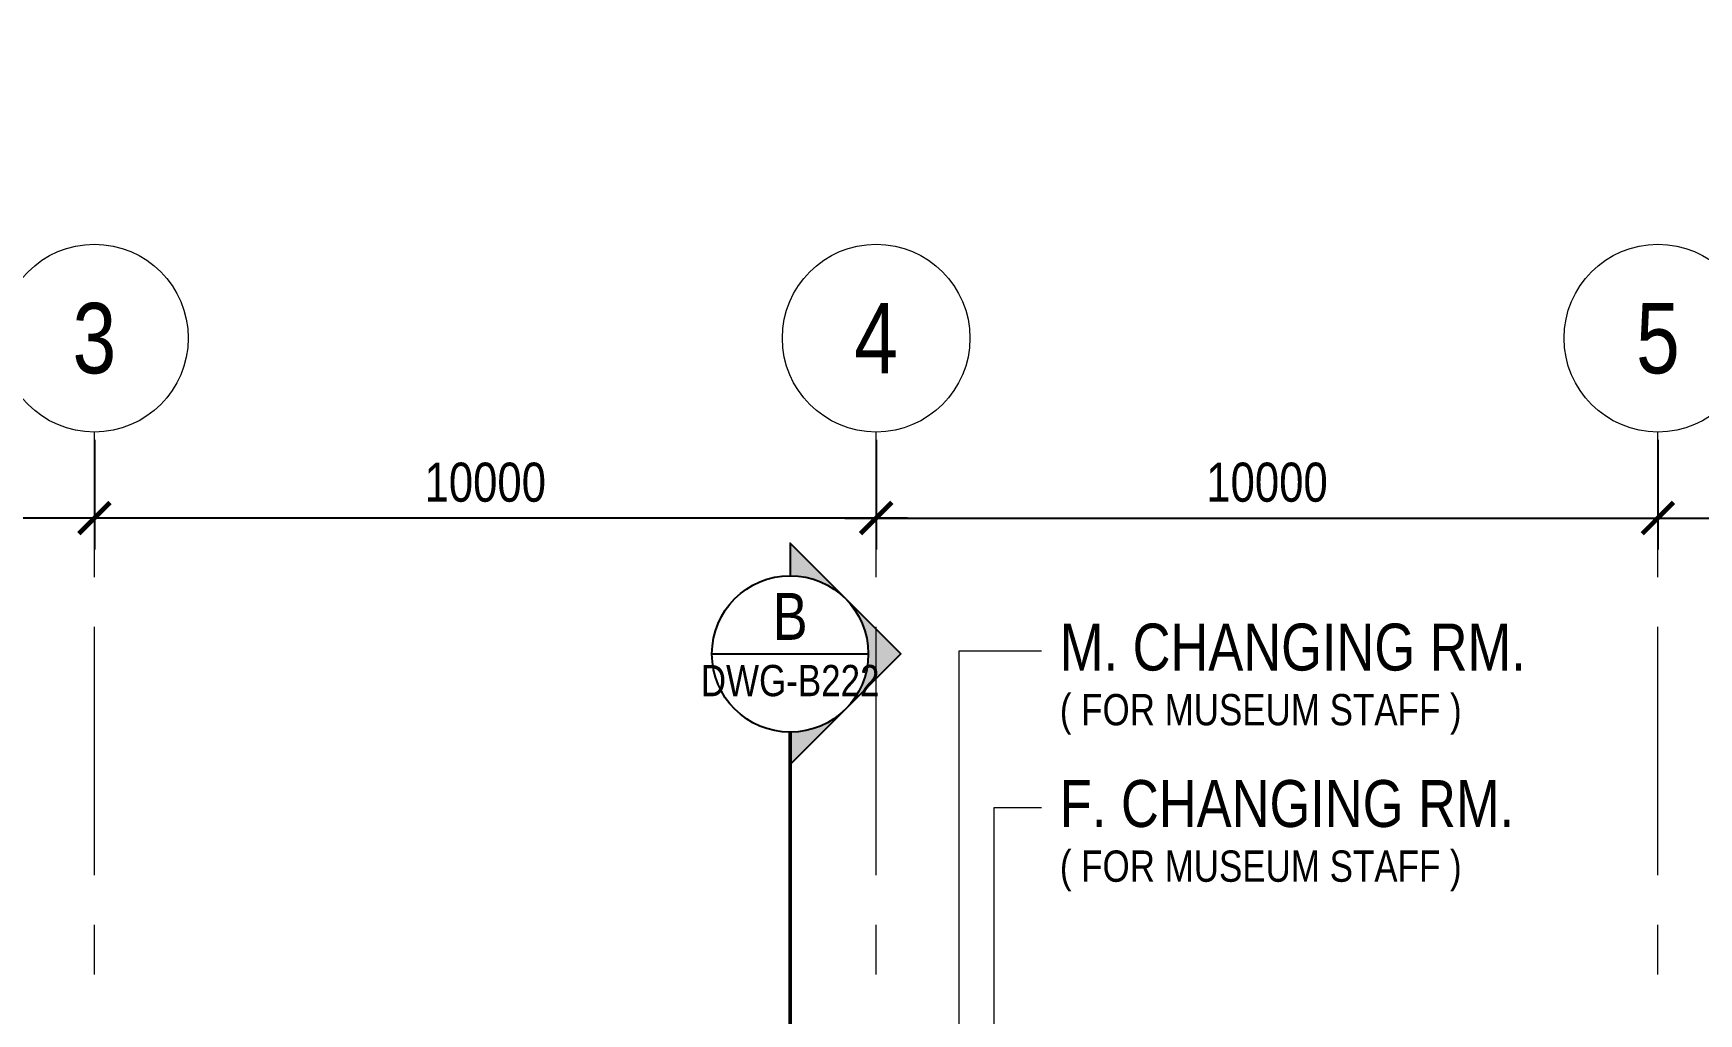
# Model space of a CAD drawing. Header units: millimetres. Extents: x 833576263 to 1668046980, y 817519639 to 1636103653.
# Drawn here: x 834004109 to 834025412, y 818117328 to 818129859 of the extents above; entities that cross this region are included whole.
import ezdxf
from ezdxf.enums import TextEntityAlignment as Align

# ---------------------------------------------------------------- set-up
doc = ezdxf.new("R2010")
doc.units = ezdxf.units.MM
doc.header["$LTSCALE"] = 100
doc.header["$MEASUREMENT"] = 0
for name, pattern in [('C160$0$Hidden', [9.524999999999999, 6.35, -3.175]), ('R_LINE_SEC$0$CENTER', [50.800000000000004, 31.75, -6.35, 6.35, -6.35]), ('R_P_Grid$0$CENTER', [50.800000000000004, 31.75, -6.35, 6.35, -6.35])]:
    doc.linetypes.add(name, pattern=pattern)
doc.layers.get('Defpoints').update_dxf_attribs({"color": 170})
doc.layers.add('R_LINE_SEC$0$M-REFE', color=3, linetype='Continuous')
doc.layers.add('X-REF', color=7, linetype='Continuous')
for name, color, linetype, lineweight in [('R_P_Grid$0$RDA0251', 1, 'R_P_Grid$0$CENTER', 18), ('R_P_Grid$0$RDA0311', 1, 'Continuous', 25), ('R_P_Grid$0$RDA9101', 2, 'R_P_Grid$0$CENTER', 35), ('R_P_LG$0$RDA04031', 3, 'Continuous', 25)]:
    doc.layers.add(name, color=color, linetype=linetype, lineweight=lineweight)
doc.styles.add('R_LINE_SEC$0$ROMANS', font='arial.ttf', dxfattribs={"width": 0.8})
doc.styles.add('R_P_Grid$0$ARIAL', font='arial.ttf', dxfattribs={"width": 0.8})
doc.styles.add('R_P_Grid$0$R_GRID', font='arial.ttf', dxfattribs={"width": 0.8})
doc.styles.add('R_P_LG$0$Arial', font='arial.ttf', dxfattribs={"width": 0.8})
doc.styles.add('R_P_LG$0$romans', font='arial.ttf', dxfattribs={"width": 0.8})
doc.dimstyles.new('R_P_Grid$0$GRID', dxfattribs={"dimscale": 200, "dimtxt": 2.5, "dimasz": 2, "dimexe": 2, "dimexo": 0.5, "dimgap": 1, "dimtad": 1, "dimdec": 0, "dimzin": 12, "dimdsep": 46, "dimtxsty": 'R_P_Grid$0$ARIAL', "dimblk": 'R_P_Grid$0$_ArchTick', "dimcen": 2, "dimdle": 2, "dimclrd": 256, "dimclre": 256, "dimclrt": 4, "dimadec": 3, "dimazin": 0, "dimtfac": 1, "dimtdec": 0, "dimtix": 1, "dimtmove": 2, "dimatfit": 3, "dimfxl": 1, "dimtolj": 1, "dimarcsym": 0})
doc.dimstyles.new('R_P_LG$0$M_200LA', dxfattribs={"dimscale": 200, "dimtxt": 2.5, "dimasz": 2, "dimexe": 0.8, "dimexo": 0, "dimgap": 0.75, "dimtad": 1, "dimdec": 0, "dimrnd": 1, "dimzin": 12, "dimdsep": 46, "dimtxsty": 'R_P_LG$0$romans', "dimcen": 2, "dimdle": 1, "dimclrd": 7, "dimclre": 7, "dimclrt": 4, "dimaunit": 1, "dimadec": 3, "dimazin": 0, "dimtfac": 1, "dimtdec": 0, "dimtix": 1, "dimtmove": 2, "dimatfit": 3, "dimfxl": 1, "dimtolj": 1, "dimlwd": 18, "dimlwe": 18, "dimarcsym": 0})

# ---------------------------------------------------------------- blocks, each defined once
blk = doc.blocks.new('R_P_Grid$0$mark-1')
at = {"linetype": 'Continuous'}
blk.add_circle((-4.446443213623752e-14, 6.661338147750939e-15), 4, dxfattribs=at)
at = {"color": 3, "style": 'R_P_Grid$0$R_GRID', "width": 0.8}
blk.add_attdef('GRID', text='', height=3, dxfattribs=at).set_placement((-4.446443213623752e-14, 6.661338147750939e-15), align=Align.MIDDLE_CENTER)
blk = doc.blocks.new('R_P_Grid$0$_ArchTick')
at = {"color": 0, "linetype": 'ByBlock', "const_width": 0.15}
blk.add_lwpolyline([(-0.5, -0.5), (0.5, 0.5)], dxfattribs=at)
blk = doc.blocks.new('*D76')
at = {"layer": 'Defpoints', "color": 0, "linetype": 'Continuous', "transparency": 16777216}
for p in [(834004889.9999998, 818124763.3666651), (834014890.0000001, 818124763.3666663), (834004889.9999998, 818123663.3666568)]:
    blk.add_point(p, dxfattribs=at)
at = {"layer": 'R_P_Grid$0$RDA0311', "linetype": 'Continuous', "lineweight": -2, "transparency": 16777216}
for p, q in [((834004889.9999998, 818124663.3666651), (834004889.9999998, 818123263.3666568)), ((834014890.0000001, 818124663.3666664), (834014890.0000001, 818123263.3666568)), ((834015290.0000001, 818123663.3666568), (834004489.9999998, 818123663.3666568))]:
    blk.add_line(p, q, dxfattribs=at)
at = {"layer": 'R_P_Grid$0$RDA0311', "linetype": 'Continuous', "lineweight": -2, "transparency": 16777216, "xscale": 400, "yscale": 400, "zscale": 400, "rotation": 180}
blk.add_blockref('R_P_Grid$0$_ArchTick', (834004889.9999998, 818123663.3666568), dxfattribs=at)
at = {"layer": 'R_P_Grid$0$RDA0311', "linetype": 'Continuous', "lineweight": -2, "transparency": 16777216, "xscale": 400, "yscale": 400, "zscale": 400}
blk.add_blockref('R_P_Grid$0$_ArchTick', (834014890.0000001, 818123663.3666568), dxfattribs=at)
at = {"layer": 'R_P_Grid$0$RDA0311', "color": 4, "linetype": 'Continuous', "transparency": 16777216, "insert": (834009890, 818124118.6531506), "char_height": 500, "attachment_point": 5, "style": 'R_P_Grid$0$ARIAL'}
blk.add_mtext('\\A1;10000', dxfattribs=at)
blk = doc.blocks.new('*D77')
at = {"layer": 'Defpoints', "color": 0, "linetype": 'Continuous', "transparency": 16777216}
for p in [(834014890, 818124763.3666687), (834024890.0000001, 818124763.3666667), (834024890, 818123663.3666556)]:
    blk.add_point(p, dxfattribs=at)
at = {"layer": 'R_P_Grid$0$RDA0311', "linetype": 'Continuous', "lineweight": -2, "transparency": 16777216}
for p, q in [((834014890, 818124663.3666687), (834014890, 818123263.3666556)), ((834024890, 818124663.3666668), (834024890, 818123263.3666556)), ((834014490, 818123663.3666556), (834025290, 818123663.3666556))]:
    blk.add_line(p, q, dxfattribs=at)
at = {"layer": 'R_P_Grid$0$RDA0311', "linetype": 'Continuous', "lineweight": -2, "transparency": 16777216, "xscale": 400, "yscale": 400, "zscale": 400, "rotation": 180}
blk.add_blockref('R_P_Grid$0$_ArchTick', (834014890, 818123663.3666556), dxfattribs=at)
at = {"layer": 'R_P_Grid$0$RDA0311', "linetype": 'Continuous', "lineweight": -2, "transparency": 16777216, "xscale": 400, "yscale": 400, "zscale": 400}
blk.add_blockref('R_P_Grid$0$_ArchTick', (834024890, 818123663.3666556), dxfattribs=at)
at = {"layer": 'R_P_Grid$0$RDA0311', "color": 4, "linetype": 'Continuous', "transparency": 16777216, "insert": (834019890, 818124118.6531492), "char_height": 500, "attachment_point": 5, "style": 'R_P_Grid$0$ARIAL'}
blk.add_mtext('\\A1;10000', dxfattribs=at)
blk = doc.blocks.new('*D78')
at = {"layer": 'Defpoints', "color": 0, "linetype": 'Continuous', "transparency": 16777216}
for p in [(833993789.9999986, 818124763.3666651), (834004890, 818124763.3666667), (833993789.9999987, 818123663.3666568)]:
    blk.add_point(p, dxfattribs=at)
at = {"layer": 'R_P_Grid$0$RDA0311', "linetype": 'Continuous', "lineweight": -2, "transparency": 16777216}
for p, q in [((833993789.9999987, 818124663.3666651), (833993789.9999987, 818123263.3666568)), ((834004890, 818124663.3666668), (834004890, 818123263.3666568)), ((834005290, 818123663.3666568), (833993389.9999987, 818123663.3666568))]:
    blk.add_line(p, q, dxfattribs=at)
at = {"layer": 'R_P_Grid$0$RDA0311', "linetype": 'Continuous', "lineweight": -2, "transparency": 16777216, "xscale": 400, "yscale": 400, "zscale": 400, "rotation": 180}
blk.add_blockref('R_P_Grid$0$_ArchTick', (833993789.9999987, 818123663.3666568), dxfattribs=at)
at = {"layer": 'R_P_Grid$0$RDA0311', "linetype": 'Continuous', "lineweight": -2, "transparency": 16777216, "xscale": 400, "yscale": 400, "zscale": 400}
blk.add_blockref('R_P_Grid$0$_ArchTick', (834004890, 818123663.3666568), dxfattribs=at)
at = {"layer": 'R_P_Grid$0$RDA0311', "color": 4, "linetype": 'Continuous', "transparency": 16777216, "insert": (833999339.9999994, 818124118.6531507), "char_height": 500, "attachment_point": 5, "style": 'R_P_Grid$0$ARIAL'}
blk.add_mtext('\\A1;11100', dxfattribs=at)
blk = doc.blocks.new('*D79')
at = {"layer": 'Defpoints', "color": 0, "linetype": 'Continuous', "transparency": 16777216}
for p in [(834024890.0000001, 818124763.3666688), (834035989.9999974, 818124763.3666668), (834035989.9999974, 818123663.3666556)]:
    blk.add_point(p, dxfattribs=at)
at = {"layer": 'R_P_Grid$0$RDA0311', "linetype": 'Continuous', "lineweight": -2, "transparency": 16777216}
for p, q in [((834024890, 818124663.3666689), (834024890, 818123263.3666556)), ((834035989.9999973, 818124663.3666668), (834035989.9999973, 818123263.3666556)), ((834024490, 818123663.3666556), (834036389.9999973, 818123663.3666556))]:
    blk.add_line(p, q, dxfattribs=at)
at = {"layer": 'R_P_Grid$0$RDA0311', "linetype": 'Continuous', "lineweight": -2, "transparency": 16777216, "xscale": 400, "yscale": 400, "zscale": 400, "rotation": 180}
blk.add_blockref('R_P_Grid$0$_ArchTick', (834024890, 818123663.3666556), dxfattribs=at)
at = {"layer": 'R_P_Grid$0$RDA0311', "linetype": 'Continuous', "lineweight": -2, "transparency": 16777216, "xscale": 400, "yscale": 400, "zscale": 400}
blk.add_blockref('R_P_Grid$0$_ArchTick', (834035989.9999973, 818123663.3666556), dxfattribs=at)
at = {"layer": 'R_P_Grid$0$RDA0311', "color": 4, "linetype": 'Continuous', "transparency": 16777216, "insert": (834030439.9999986, 818124118.6531494), "char_height": 500, "attachment_point": 5, "style": 'R_P_Grid$0$ARIAL'}
blk.add_mtext('\\A1;11100', dxfattribs=at)
blk = doc.blocks.new('*U642')
h = blk.add_hatch(color=256)
h.paths.add_polyline_path([(7.071067811865478, -6.907040837769559e-10), (3.535533906278086, 3.535533905587387, -0.4142135623730952), (3.535533905587382, -3.535533906278091)])
h.paths.add_polyline_path([(3.535533905587382, -3.535533906278091, -0.198912367379658), (-4.884015414319265e-10, -5), (-6.907040837769556e-10, -7.071067811865476)])
h.paths.add_polyline_path([(3.535533906278086, 3.535533905587387), (6.907040837769567e-10, 7.071067811865487), (4.884015414319265e-10, 5, -0.1989123673796578)])
blk.add_line((-5, 1.13686837721616e-15), (5, 0))
blk.add_lwpolyline([(-4.884015414319265e-10, -5), (-6.907040837769554e-10, -7.071067811865474), (7.071067811865478, -6.907040837769559e-10), (6.907040837769559e-10, 7.071067811865478), (4.884026783003037e-10, 5)])
blk.add_circle((0, 0), 5)
at = {"style": 'R_LINE_SEC$0$ROMANS', "width": 0.8}
blk.add_attdef('MARKNO', text='', height=3, dxfattribs=at).set_placement((-2.273736754432321e-15, 0), align=Align.BOTTOM_CENTER)
at = {"color": 4, "style": 'R_LINE_SEC$0$ROMANS', "width": 0.8}
blk.add_attdef('DWGNO', text='', height=2, dxfattribs=at).set_placement((-2.273736754432321e-15, -3.302972377529386), align=Align.BOTTOM_CENTER)
blk = doc.blocks.new('R_LINE_SEC')
at = {"layer": 'R_LINE_SEC$0$M-REFE', "linetype": 'R_LINE_SEC$0$CENTER', "const_width": 50}
blk.add_lwpolyline([(834013790.0000001, 818022093.1130247), (834013790.0000001, 818120926.6999924)], dxfattribs=at)
at = {"layer": 'R_LINE_SEC$0$M-REFE', "xscale": 200, "yscale": 200, "zscale": 200}
blk.add_blockref('*U642', (834013790.0000001, 818121926.6999923), dxfattribs=at).add_auto_attribs({'DWGNO': 'DWG-B222', 'MARKNO': 'B'})
blk = doc.blocks.new('C160')
at = {"layer": 'Defpoints', "color": 5, "linetype": 'C160$0$Hidden'}
blk.add_lwpolyline([(834254.4090236503, 817762.0127433722), (834210.2543865282, 817761.9522685044), (834163.4056904033, 817761.6848381906), (834160.6278446821, 817762.2258445788), (834157.1188735252, 817761.4393317905), (834108.3191371122, 817762.6051145132), (834108.1443020118, 817762.6362522221), (834103.2953255333, 817765.6642694747), (834097.282435726, 817768.7152459517), (834077.4959420601, 817770.2486122207), (834050.8048790985, 817763.6029130444, -0.06374297593033516), (834038.5656029567, 817770.7248591774, -0.01996802545373892), (834005.7946827323, 817798.0064904253, -0.02989451013974057), (833991.2625871913, 817812.7891508712, -0.02143751243453636), (833981.3116976719, 817825.2412772707, -0.02101251693964842), (833965.505670339, 817848.8825736312, -0.1324706972597172), (833963.6737219433, 817854.1149354755), (833962.8203575208, 817865.7245629969), (833962.7180128131, 817879.8486223365), (833962.8137711814, 818098.0007630917, -0.1911154391808342), (834009.0830649103, 818193.4213300651, 0.2060795102773592), (834017.3732548745, 818211.8514797784), (834018.0024584433, 818250.6092717657)], format="xyb", dxfattribs=at)
blk = doc.blocks.new('R_P_Grid')
at = {"layer": 'R_P_Grid$0$RDA0251'}
for p, q in [((834004890, 818027660.0333312), (834004890, 818124763.3666668)), ((834014890, 818027660.0333312), (834014890, 818124763.3666668)), ((834024890, 818027660.0333312), (834024890, 818124763.3666668))]:
    blk.add_line(p, q, dxfattribs=at)
at = {"layer": 'R_P_Grid$0$RDA9101', "flags": 128}
blk.add_lwpolyline([(833974486.7603672, 818116699.7, -0.1699638862440265), (834030051.9999999, 818200999.7), (834029850.0000001, 818232686.7), (834045337, 818251945.7), (834236230.0000001, 818252048.7), (834176136, 818164362.7000002), (834143758.4295808, 818116699.7)], format="xyb", dxfattribs=at)
at = {"layer": 'R_P_Grid$0$RDA0251', "xscale": 300, "yscale": 300, "zscale": 300}
for p, values in [((834004890, 818125963.3666668), {'GRID': '3'}), ((834014890, 818125963.3666668), {'GRID': '4'}), ((834024890, 818125963.3666668), {'GRID': '5'})]:
    blk.add_blockref('R_P_Grid$0$mark-1', p, dxfattribs=at).add_auto_attribs(values)
at = {"layer": 'R_P_Grid$0$RDA0311', "linetype": 'Continuous'}
for base, p1, p2, picture, middle in [((833993789.9999987, 818123663.3666568), (834004890, 818124763.3666668), (833993789.9999987, 818124763.3666651), '*D78', (833999339.9999994, 818124118.6531507)), ((834004889.9999998, 818123663.3666568), (834014890.0000001, 818124763.3666666), (834004889.9999999, 818124763.3666651), '*D76', (834009890, 818124118.6531507))]:
    dim = blk.add_linear_dim(base=base, p1=p1, p2=p2, angle=180, dimstyle='R_P_Grid$0$GRID', dxfattribs=at)
    dim.commit()
    dim.dimension.update_dxf_attribs({"geometry": picture, "text_midpoint": middle})
for base, p1, p2, picture, middle in [((834024890, 818123663.3666556), (834014890.0000001, 818124763.3666687), (834024890, 818124763.3666668), '*D77', (834019890, 818124118.6531494)), ((834035989.9999974, 818123663.3666556), (834024890, 818124763.3666689), (834035989.9999973, 818124763.3666668), '*D79', (834030439.9999986, 818124118.6531494))]:
    dim = blk.add_linear_dim(base=base, p1=p1, p2=p2, dimstyle='R_P_Grid$0$GRID', dxfattribs=at)
    dim.commit()
    dim.dimension.update_dxf_attribs({"geometry": picture, "text_midpoint": middle})
blk = doc.blocks.new('R_P_LG')
at = {"layer": 'R_P_LG$0$RDA04031', "style": 'R_P_LG$0$Arial', "width": 0.8}
for s, p in [('M. CHANGING RM.', (834017239.7134992, 818121714.373609)), ('F. CHANGING RM.', (834017239.7134992, 818119714.373609))]:
    blk.add_text(s, height=599.9999999999993, dxfattribs=at).set_placement(p)
at = {"layer": 'R_P_LG$0$RDA04031', "color": 4, "style": 'R_P_LG$0$Arial', "width": 0.8}
for p in [(834017239.7134992, 818121014.373609), (834017239.7134992, 818119014.373609)]:
    blk.add_text('( FOR MUSEUM STAFF )', height=399.9999999999995, dxfattribs=at).set_placement(p)
at = {"layer": 'R_P_LG$0$RDA04031'}
for points in [[(834015950.1261055, 818115206.998122), (834015950.1261055, 818121964.7641361), (834017007.2026862, 818121964.7641361)], [(834016400.1261055, 818110165.2786361), (834016400.1261055, 818119964.7641361), (834017007.2026862, 818119964.7641361)]]:
    blk.add_leader(points, dimstyle='R_P_LG$0$M_200LA', override={"dimgap": 0.75, "dimtad": 0}, dxfattribs=at)

msp = doc.modelspace()

# ---------------------------------------------------------------- block references
at = {"layer": 'X-REF'}
for name in ['R_P_Grid', 'R_LINE_SEC']:
    msp.add_blockref(name, (0, 0), dxfattribs=at)

# ---------------------------------------------------------------- next in the draw order: block references
at = {"layer": 'X-REF', "xscale": 1000, "yscale": 1000, "zscale": 1000}
msp.add_blockref('C160', (0, 0), dxfattribs=at)

# ---------------------------------------------------------------- next in the draw order: block references
at = {"layer": 'X-REF'}
msp.add_blockref('R_P_LG', (0, 0), dxfattribs=at)

doc.saveas('drawing.dxf')
